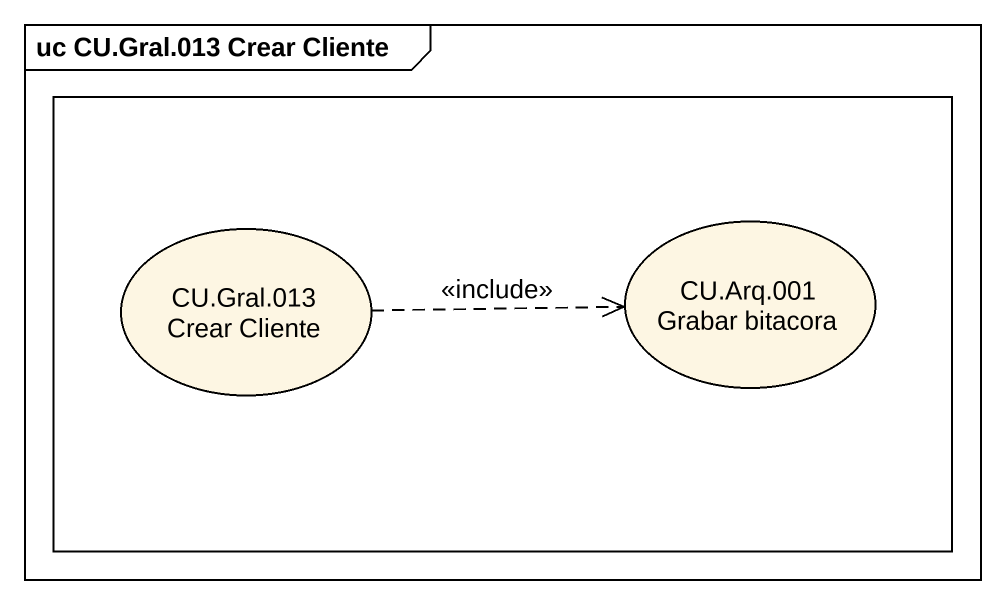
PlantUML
@startuml
mainframe uc CU.Gral.013 Crear Cliente
rectangle " " as rectangle1 {
  usecase "CU.Gral.013 Crear Cliente" as CU_Gral_013_Crear_Cliente
  usecase "CU.Arq.001 Grabar bitacora" as CU_Arq_001_Grabar_bitacora
}
CU_Gral_013_Crear_Cliente .right.> CU_Arq_001_Grabar_bitacora : <<include>>
@enduml
